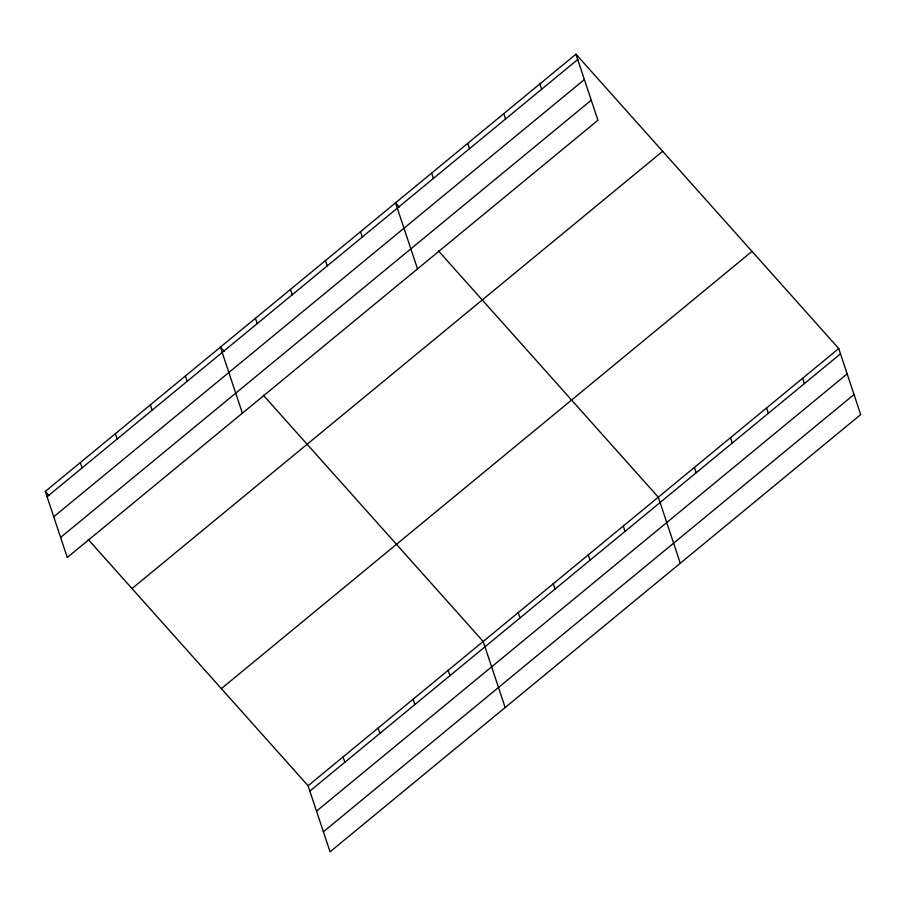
<?xml version="1.0" encoding="UTF-8"?>
<svg xmlns="http://www.w3.org/2000/svg" width="906" height="906" viewBox="0 0 906 906"><rect width="100%" height="100%" fill="white"/><g stroke="black" fill="none" stroke-linecap="round" stroke-linejoin="round"><path stroke-width="1.36" d="M575.944 54.179L597.926 120.238L67.27 557.484L45.3 491.426L575.944 54.179L838.73 348.516L860.7 414.574L330.056 851.821L308.074 785.762L88.188 539.466M47.078 496.76L577.722 59.513M53.737 516.794L584.393 79.558M60.611 537.451L591.256 100.204M132.016 588.56L662.66 151.313M221.358 688.628L752.014 251.381M308.074 785.762L838.73 348.516M309.852 791.097L840.496 353.85M316.522 811.13L847.167 373.884M323.385 831.776L854.03 394.529M399.263 207.021L395.526 202.842L417.507 268.901M438.425 250.883L658.3 497.179L680.281 563.238M224.144 351.313L220.418 347.134L242.389 413.193M263.306 395.175L483.192 641.471L505.163 707.529M45.3 491.426L49.026 495.605M802.637 378.244L804.415 383.578M766.555 407.983L768.333 413.317M730.474 437.711L732.252 443.045M694.392 467.439L696.159 472.773M539.863 83.918L541.641 89.241M503.781 113.646L505.559 118.98M623.283 526.035L625.061 531.369M467.7 143.375L469.467 148.709M588.254 554.891L590.033 560.225M431.607 173.114L433.385 178.448M553.238 583.747L555.016 589.081M518.209 612.615L519.987 617.949M360.509 231.698L362.275 237.032M325.481 260.566L327.259 265.888M448.164 670.327L449.942 675.661M290.464 289.422L292.23 294.756M413.147 699.183L414.914 704.517M255.435 318.278L257.213 323.612M378.119 728.039L379.897 733.373M343.102 756.906L344.869 762.229M185.39 375.99L187.168 381.324M150.373 404.846L152.14 410.18M115.345 433.714L117.123 439.048M80.328 462.57L82.095 467.904"/></g></svg>
